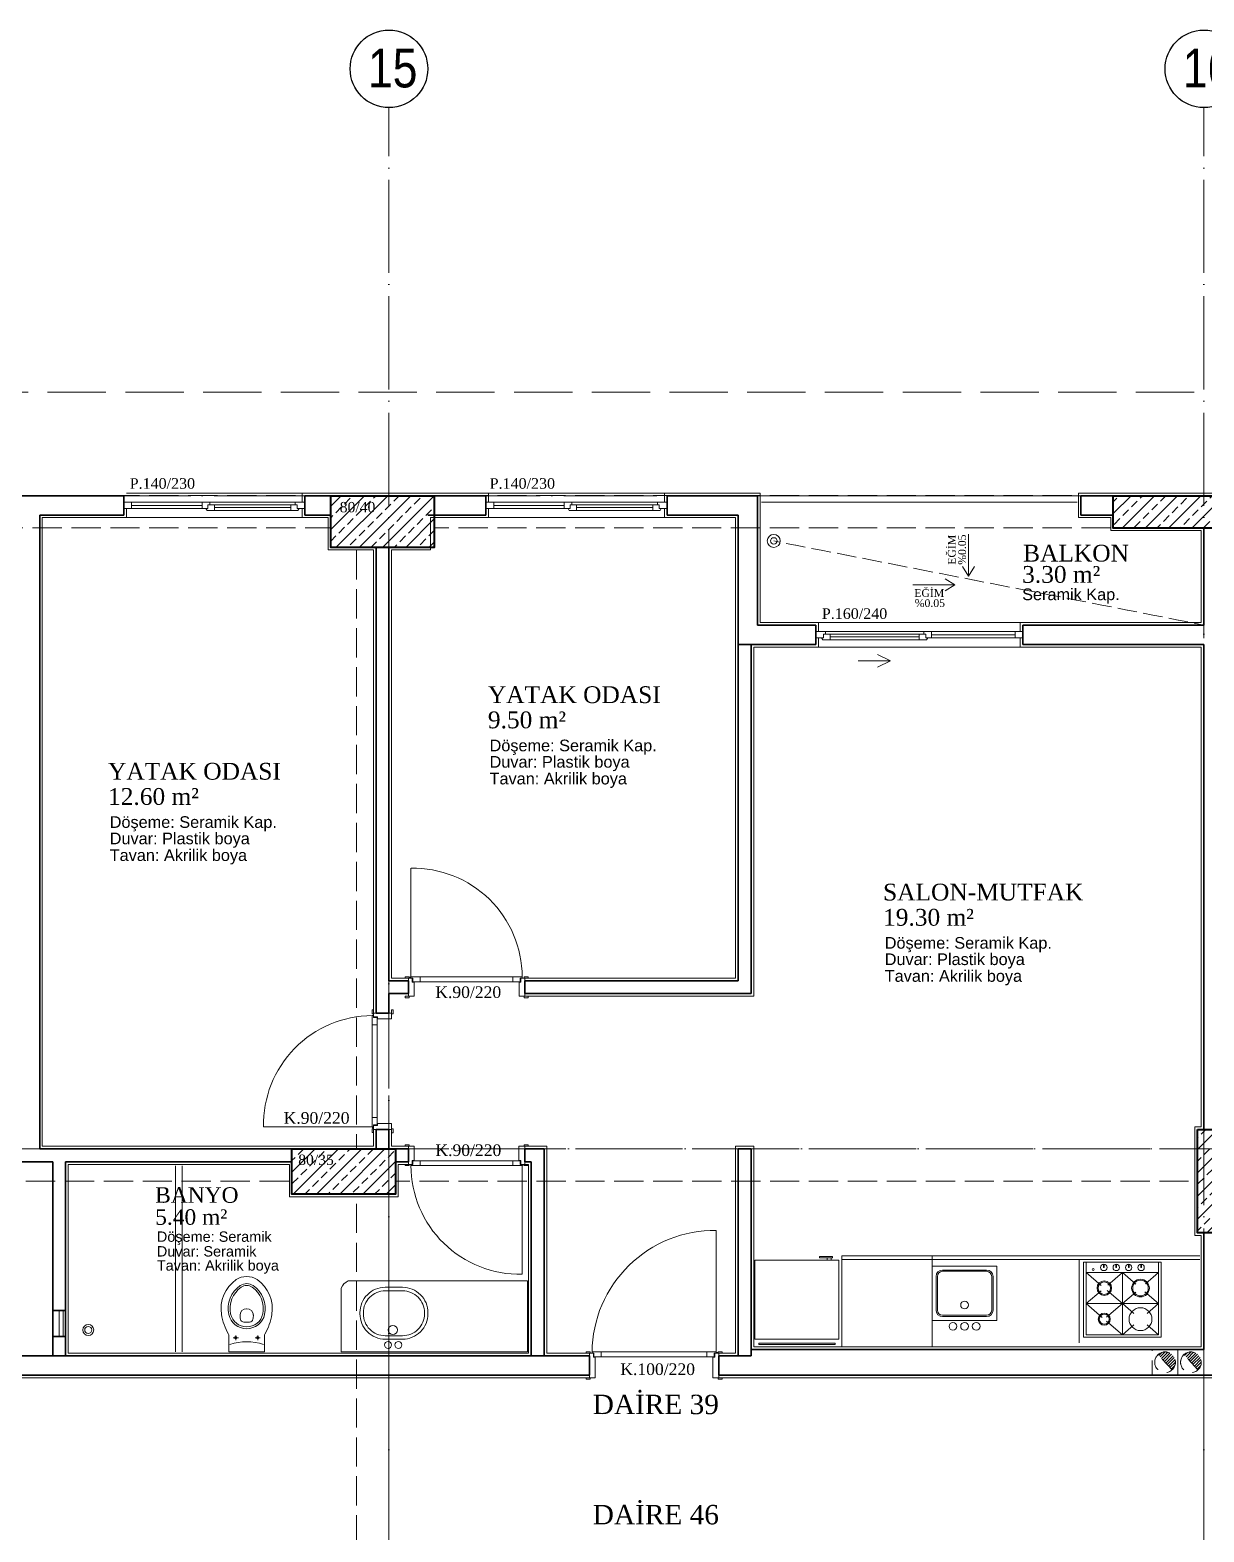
# Model space of a CAD drawing. Header units: millimetres. Extents: x 11587 to 81192, y -36083 to -25300.
# Drawn here: x 46809 to 47716, y -34581 to -33420 of the extents above; entities that cross this region are included whole.
import ezdxf

# ---------------------------------------------------------------- set-up
doc = ezdxf.new("R2010")
doc.units = ezdxf.units.MM
doc.linetypes.add('AKS', pattern=[30, 24, -3, 0, -3])
doc.linetypes.add('IZDUSUM1', pattern=[20, 7.5, -5, 7.5, 0])
for name, color, linetype, lineweight in [('rtm-aks balon', 20, 'Continuous', 25), ('rtm-aks balon yazı', 7, 'Continuous', 20), ('rtm-aks yeni', 7, 'AKS', 20), ('rtm-cam', 141, 'Continuous', 9), ('rtm-duv tugla', 22, 'Continuous', 35), ('rtm-izdusum-üst ince', 8, 'IZDUSUM1', 5), ('rtm-kapı-ahsap', 35, 'Continuous', 13), ('rtm-mhl-yazı-adı', 150, 'Continuous', 30), ('rtm-mhl-yazı-m2', 7, 'Continuous', 20), ('rtm-mhl-yazı-malzeme', 253, 'Continuous', 13), ('rtm-pen-ahsap', 35, 'Continuous', 13), ('rtm-plan katmanı-05', 205, 'Continuous', 20), ('rtm-plan katmanı-07', 135, 'Continuous', 9), ('rtm-sembol ok', 7, 'Continuous', 20), ('rtm-sıva', 252, 'Continuous', 15), ('rtm-tarama-betonarme', 51, 'Continuous', 15), ('rtm-tas_betonarme', 50, 'Continuous', 40), ('rtm-tefris vitrifiye', 9, 'Continuous', 9)]:
    doc.layers.add(name, color=color, linetype=linetype, lineweight=lineweight)
doc.styles.add('AKSYAZI', font='ARIALN.TTF')
doc.styles.add('ARIAL', font='times.ttf')
doc.styles.get("Standard").update_dxf_attribs({"font": 'arial.ttf'})
doc.styles.add('VAZ-OLCU', font='times.ttf', dxfattribs={"height": 60})
pattern_1 = [(45, (19145.655, 20162.28), (-8.980256, 8.980256), []), (45, (19154.636, 20162.28), (-8.980256, 8.980256), [6.35, -3.175])]

# ---------------------------------------------------------------- blocks, each defined once
blk = doc.blocks.new('ABLOKKİRİŞ2')
at = {"layer": 'rtm-izdusum-üst ince', "ltscale": 1.5}
for points in [[(27435.5, -53942.4), (27895.5, -53942.4)], [(27975.5, -53942.4), (28500.5, -53942.4)], [(27435.5, -53967.4), (27895.5, -53967.4)], [(27975.5, -53967.4), (28500.5, -53967.4)], [(28570.5, -54432.4), (28570.5, -53967.4)], [(27915.5, -54447.4), (27915.5, -53982.4)], [(27940.5, -54447.4), (27940.5, -53982.4)], [(27460.5, -54447.4), (27865.5, -54447.4)], [(27945.5, -54447.4), (28565.5, -54447.4)], [(27460.5, -54472.4), (27865.5, -54472.4)], [(27915.5, -54892.4), (27915.5, -54482.4)], [(27940.5, -54892.4), (27940.5, -54482.4)], [(27945.5, -54472.4), (28565.5, -54472.4)], [(28570.5, -54862.4), (28570.5, -54512.4)]]:
    blk.add_lwpolyline(points, dxfattribs=at)
blk = doc.blocks.new('rty')
at = {"layer": 'rtm-kapı-ahsap'}
for p, q in [((-58244.9, -62700.3), (-58243.8, -62700.3)), ((-58244.9, -62703.4), (-58244.9, -62700.3)), ((-58243.8, -62703.4), (-58244.9, -62703.4)), ((-58243.8, -62700.3), (-58243.8, -62703.4)), ((-58243.8, -62707.4), (-58243.8, -62702.9)), ((-58229.8, -62702.9), (-58243.8, -62702.9)), ((-58229.8, -62700.4), (-58229.8, -62703.4)), ((-58228.8, -62700.4), (-58229.8, -62700.4)), ((-58229.8, -62702.9), (-58229.8, -62705.9)), ((-58229.8, -62703.4), (-58228.8, -62703.4)), ((-58228.8, -62703.4), (-58228.8, -62700.4)), ((-58232.8, -62707.4), (-58243.8, -62707.4)), ((-58232.8, -62705.9), (-58232.8, -62707.4)), ((-58229.8, -62705.9), (-58232.8, -62705.9)), ((-58232.6, -62706.4), (-58232.6, -62789.4)), ((-58232.6, -62706.4), (-58229.7, -62706.4)), ((-58228.8, -62712), (-58232.6, -62712)), ((-58229.8, -62704.9), (-58228.8, -62704.9)), ((-58229.7, -62706.4), (-58229.7, -62704.9)), ((-58228.8, -62790.9), (-58228.8, -62704.9)), ((-58144.8, -62704.9), (-58228.8, -62704.9)), ((-58228.8, -62783.7), (-58232.6, -62783.7)), ((-58243.8, -62792.3), (-58244.9, -62792.3)), ((-58244.9, -62792.3), (-58244.9, -62795.4)), ((-58244.9, -62795.4), (-58243.8, -62795.4)), ((-58243.8, -62788.4), (-58243.8, -62792.9)), ((-58232.8, -62788.4), (-58243.8, -62788.4)), ((-58243.8, -62795.4), (-58243.8, -62792.3)), ((-58229.8, -62792.9), (-58243.8, -62792.9)), ((-58232.8, -62789.9), (-58232.8, -62788.4)), ((-58229.8, -62789.9), (-58232.8, -62789.9)), ((-58232.6, -62789.4), (-58229.7, -62789.4)), ((-58229.8, -62792.9), (-58229.8, -62789.9)), ((-58229.8, -62790.9), (-58228.8, -62790.9)), ((-58229.8, -62795.4), (-58229.8, -62792.3)), ((-58229.8, -62792.3), (-58228.8, -62792.3)), ((-58228.8, -62795.4), (-58229.8, -62795.4)), ((-58229.7, -62789.4), (-58229.7, -62790.9)), ((-58228.8, -62792.3), (-58228.8, -62795.4))]:
    blk.add_line(p, q, dxfattribs=at)
at = {"layer": 'rtm-kapı-ahsap', "const_width": 0.392}
blk.add_lwpolyline([(-58229.2, -62703.9, 1), (-58229.2, -62704.5, 1)], format="xyb", close=True, dxfattribs=at)
at = {"layer": 'rtm-kapı-ahsap'}
blk.add_arc((-58229.1, -62706.6), 84.3, 270.2011, 1.1472, dxfattribs=at)
blk = doc.blocks.new('K-100')
at = {"layer": 'rtm-kapı-ahsap'}
for p, q in [((-34308.1, -13702.2), (-34307, -13702.2)), ((-34308.1, -13705.4), (-34308.1, -13702.2)), ((-34307, -13705.4), (-34308.1, -13705.4)), ((-34307, -13702.2), (-34307, -13705.4)), ((-34307, -13709.3), (-34307, -13704.8)), ((-34288, -13704.8), (-34307, -13704.8)), ((-34291, -13709.3), (-34307, -13709.3)), ((-34288, -13707.8), (-34291, -13707.8)), ((-34291, -13707.8), (-34291, -13709.3)), ((-34290.8, -13801.3), (-34290.8, -13708.3)), ((-34290.8, -13708.3), (-34287.9, -13708.3)), ((-34288, -13702.3), (-34288, -13705.4)), ((-34287, -13702.3), (-34288, -13702.3)), ((-34288, -13704.8), (-34288, -13707.8)), ((-34288, -13705.4), (-34287, -13705.4)), ((-34288, -13706.8), (-34287, -13706.8)), ((-34287.9, -13708.3), (-34287.9, -13706.8)), ((-34287, -13705.4), (-34287, -13702.3)), ((-34287, -13706.8), (-34287, -13802.8)), ((-34287, -13713.9), (-34290.8, -13713.9)), ((-34307, -13804.2), (-34308.1, -13804.2)), ((-34308.1, -13804.2), (-34308.1, -13807.3)), ((-34307, -13800.3), (-34307, -13804.8)), ((-34291, -13800.3), (-34307, -13800.3)), ((-34307, -13807.3), (-34307, -13804.2)), ((-34288, -13804.8), (-34307, -13804.8)), ((-34291, -13801.8), (-34291, -13800.3)), ((-34288, -13801.8), (-34291, -13801.8)), ((-34287, -13795.6), (-34290.8, -13795.6)), ((-34290.8, -13801.3), (-34287.9, -13801.3)), ((-34288, -13804.8), (-34288, -13801.8)), ((-34288, -13802.8), (-34287, -13802.8)), ((-34288, -13807.3), (-34288, -13804.2)), ((-34288, -13804.2), (-34287, -13804.2)), ((-34287.9, -13801.3), (-34287.9, -13802.8)), ((-34193, -13802.8), (-34287, -13802.8)), ((-34287, -13804.2), (-34287, -13807.3)), ((-34308.1, -13807.3), (-34307, -13807.3)), ((-34287, -13807.3), (-34288, -13807.3))]:
    blk.add_line(p, q, dxfattribs=at)
at = {"layer": 'rtm-kapı-ahsap', "const_width": 0.392}
blk.add_lwpolyline([(-34287.4, -13803.7, -1), (-34287.4, -13803.1, -1)], format="xyb", close=True, dxfattribs=at)
at = {"layer": 'rtm-kapı-ahsap'}
blk.add_arc((-34287.9, -13801.7), 94.9, 359.3332, 89.4605, dxfattribs=at)

msp = doc.modelspace()

# ---------------------------------------------------------------- hatches: boundary and pattern name
at = {"layer": 'rtm-izdusum-üst ince', "ltscale": 1.5}
h = msp.add_hatch(dxfattribs=at)
h.set_pattern_fill('ANSI31', color=256, scale=0.5, angle=180, style=0)
h.set_pattern_definition([(225, (46655.5832, -34440.134), (1.122532, -1.122532), [])])
edge = h.paths.add_edge_path()
edge.add_arc((47686.19, -34450.13), 8, 312.76259, 492.76259)
edge.add_line((47680.76, -34444.26), (47691.62, -34456.01))
h = msp.add_hatch(dxfattribs=at)
h.set_pattern_fill('ANSI31', color=256, scale=0.5, angle=180, style=0)
h.set_pattern_definition([(225, (46675.5832, -34440.134), (1.122532, -1.122532), [])])
edge = h.paths.add_edge_path()
edge.add_arc((47706.19, -34450.13), 8, 312.76259, 492.76259)
edge.add_line((47700.76, -34444.26), (47711.62, -34456.01))
at = {"layer": 'rtm-tarama-betonarme'}
h = msp.add_hatch(dxfattribs=at)
h.set_pattern_fill('ANSI33', color=256, scale=2, style=0)
h.set_pattern_definition(pattern_1)
h.paths.add_polyline_path([(47121.19, -33780.13), (47121.19, -33820.13), (47041.19, -33820.13), (47041.19, -33780.13)])
h = msp.add_hatch(dxfattribs=at)
h.set_pattern_fill('ANSI33', color=256, scale=2, style=0)
h.set_pattern_definition(pattern_1)
h.paths.add_polyline_path([(47646.19, -33780.13), (47796.19, -33780.13), (47796.19, -33805.13), (47646.19, -33805.13)])
h = msp.add_hatch(dxfattribs=at)
h.set_pattern_fill('ANSI33', color=256, scale=2, style=0)
h.set_pattern_definition(pattern_1)
h.paths.add_polyline_path([(47746.19, -34270.13), (47746.19, -34350.13), (47711.19, -34350.13), (47711.19, -34270.13)])
h = msp.add_hatch(dxfattribs=at)
h.set_pattern_fill('ANSI33', color=256, scale=2, style=0)
h.set_pattern_definition(pattern_1)
h.paths.add_polyline_path([(47091.19, -34320.13), (47011.19, -34320.13), (47011.19, -34285.13), (47091.19, -34285.13)])

# ---------------------------------------------------------------- linework, layer by layer
at = {"layer": 'rtm-aks balon'}
for centre in [(47086.19, -33450.13), (47716.19, -33450.13)]:
    msp.add_circle(centre, 30, dxfattribs=at)
at = {"layer": 'rtm-aks yeni', "ltscale": 3}
for p, q in [((47086.19, -35680.13), (47086.19, -33480.13)), ((47716.19, -35680.13), (47716.19, -33480.13)), ((42626.19, -33780.13), (50991.19, -33780.13)), ((44621.19, -34285.13), (48996.19, -34285.13))]:
    msp.add_line(p, q, dxfattribs=at)
at = {"layer": 'rtm-cam'}
for p, q in [((46941.69, -33787.63), (46887.19, -33787.63)), ((47010.19, -33789.38), (46951.19, -33789.38)), ((47221.69, -33787.63), (47167.19, -33787.63)), ((47290.19, -33789.38), (47231.19, -33789.38)), ((47427.19, -33889.38), (47496.19, -33889.38)), ((47505.69, -33887.63), (47570.19, -33887.63))]:
    msp.add_line(p, q, dxfattribs=at)
at = {"layer": 'rtm-duv tugla'}
for points in [[(46736.19, -33780.13), (46881.19, -33780.13)], [(46881.19, -33795.13), (46881.19, -33780.13)], [(47021.19, -33795.13), (47021.19, -33780.13)], [(47041.19, -33780.13), (47021.19, -33780.13)], [(47161.19, -33780.13), (47116.19, -33780.13)], [(47161.19, -33795.13), (47161.19, -33780.13)], [(47301.19, -33795.13), (47301.19, -33780.13)], [(47371.19, -33780.13), (47301.19, -33780.13)], [(47371.19, -33880.13), (47371.19, -33780.13)], [(47621.19, -33780.13), (47621.19, -33795.13)], [(47646.19, -33780.13), (47621.19, -33780.13)], [(46816.19, -33795.13), (46881.19, -33795.13)], [(46816.19, -34285.13), (46816.19, -33795.13)], [(47041.19, -33795.13), (47021.19, -33795.13)], [(47161.19, -33795.13), (47116.19, -33795.13)], [(47356.19, -33795.13), (47301.19, -33795.13)], [(47356.19, -33895.13), (47356.19, -33795.13)], [(47646.19, -33795.13), (47621.19, -33795.13)], [(47716.19, -33805.13), (47716.19, -33880.13)], [(47076.19, -34180.13), (47076.19, -33820.13)], [(47086.19, -34155.13), (47086.19, -33820.13)], [(47416.19, -33880.13), (47371.19, -33880.13)], [(47416.19, -33880.13), (47416.19, -33895.13)], [(47716.19, -33880.13), (47576.19, -33880.13)], [(47576.19, -33880.13), (47576.19, -33895.13)], [(47416.19, -33895.13), (47356.19, -33895.13)], [(47356.19, -33895.13), (47356.19, -34155.13)], [(47366.19, -33895.13), (47366.19, -34165.13)], [(47716.19, -33895.13), (47576.19, -33895.13)], [(47716.19, -33895.13), (47716.19, -34270.13)], [(47086.19, -34155.13), (47101.19, -34155.13)], [(47101.19, -34165.13), (47101.19, -34155.13)], [(47191.19, -34155.13), (47356.19, -34155.13)], [(47191.19, -34165.13), (47191.19, -34155.13)], [(47086.19, -34180.13), (47086.19, -34165.13)], [(47086.19, -34165.13), (47101.19, -34165.13)], [(47191.19, -34165.13), (47366.19, -34165.13)], [(47086.19, -34180.13), (47076.19, -34180.13)], [(47076.19, -34285.13), (47076.19, -34270.13)], [(47086.19, -34270.13), (47076.19, -34270.13)], [(47086.19, -34285.13), (47086.19, -34270.13)], [(46816.19, -34285.13), (47011.19, -34285.13)], [(47091.19, -34285.13), (47101.19, -34285.13)], [(47101.19, -34295.13), (47101.19, -34285.13)], [(47191.19, -34285.13), (47206.19, -34285.13)], [(47191.19, -34295.13), (47191.19, -34285.13)], [(47206.19, -34285.13), (47206.19, -34445.13)], [(47366.19, -34445.13), (47366.19, -34285.13), (47356.19, -34285.13), (47356.19, -34445.13)], [(46826.19, -34295.13), (46791.19, -34295.13)], [(46826.19, -34445.13), (46826.19, -34295.13)], [(46836.19, -34445.13), (46836.19, -34295.13)], [(46836.19, -34295.13), (47011.19, -34295.13)], [(47091.19, -34295.13), (47101.19, -34295.13)], [(47191.19, -34295.13), (47196.19, -34295.13)], [(47196.19, -34295.13), (47196.19, -34445.13)], [(47716.19, -34350.13), (47716.19, -34440.13)], [(46826.19, -34410.13), (46836.19, -34410.13)], [(46826.19, -34430.13), (46836.19, -34430.13)], [(47366.19, -34440.13), (47716.19, -34440.13)], [(46376.19, -34445.13), (47241.19, -34445.13)], [(47241.19, -34445.13), (47241.19, -34460.13)], [(47366.19, -34445.13), (47341.19, -34445.13)], [(47341.19, -34445.13), (47341.19, -34460.13)], [(47241.19, -34460.13), (46376.19, -34460.13)], [(48106.19, -34460.13), (47341.19, -34460.13)]]:
    msp.add_lwpolyline(points, dxfattribs=at)
at = {"layer": 'rtm-izdusum-üst ince', "ltscale": 3}
msp.add_lwpolyline([(44416.19, -34335.13), (44621.19, -34335.13), (44621.19, -33700.13), (48996.19, -33700.13), (48996.19, -34335.13), (49201.19, -34335.13)], dxfattribs=at)
at = {"layer": 'rtm-izdusum-üst ince'}
msp.add_lwpolyline([(47716.19, -33880.13), (47383.69, -33815.13)], dxfattribs=at)
at = {"layer": 'rtm-izdusum-üst ince', "ltscale": 1.5}
for points in [[(47696.19, -34440.13), (47696.19, -34460.13), (47676.19, -34460.13), (47676.19, -34440.13), (47696.19, -34440.13)], [(47716.19, -34440.13), (47716.19, -34460.13), (47696.19, -34460.13), (47696.19, -34440.13), (47716.19, -34440.13)], [(47691.62, -34456.01), (47680.76, -34444.26)], [(47711.62, -34456.01), (47700.76, -34444.26)]]:
    msp.add_lwpolyline(points, dxfattribs=at)
for centre in [(47686.19, -34450.13), (47706.19, -34450.13)]:
    msp.add_circle(centre, 8, dxfattribs=at)
at = {"layer": 'rtm-kapı-ahsap'}
for points in [[(46831.19, -34430.13), (46831.19, -34410.13)], [(46834.19, -34430.13), (46834.19, -34410.13)]]:
    msp.add_lwpolyline(points, dxfattribs=at)
at = {"layer": 'rtm-pen-ahsap'}
for p, q in [((46940.19, -33785.13), (46881.19, -33785.13)), ((46881.19, -33790.13), (46887.19, -33790.13)), ((46892.19, -33790.13), (46886.56, -33790.13)), ((46887.19, -33785.13), (46887.19, -33790.13)), ((46892.19, -33790.13), (46941.69, -33790.13)), ((46940.19, -33785.13), (46947.69, -33785.13)), ((46941.69, -33785.13), (46941.69, -33790.13)), ((46946.19, -33790.13), (46941.69, -33790.13)), ((46946.19, -33787.13), (46951.19, -33787.13)), ((46946.19, -33787.13), (46946.19, -33790.13)), ((46947.69, -33787.13), (46947.69, -33785.13)), ((46951.19, -33787.13), (47010.19, -33787.13)), ((46951.19, -33787.13), (46951.19, -33791.63)), ((47015.19, -33787.13), (47010.19, -33787.13)), ((47010.19, -33787.13), (47010.19, -33791.63)), ((47013.69, -33785.13), (47013.69, -33787.13)), ((47013.69, -33785.13), (47021.19, -33785.13)), ((47015.19, -33787.13), (47015.19, -33790.13)), ((47021.19, -33790.13), (47015.19, -33790.13)), ((47220.19, -33785.13), (47161.19, -33785.13)), ((47161.19, -33790.13), (47167.19, -33790.13)), ((47172.19, -33790.13), (47166.56, -33790.13)), ((47167.19, -33785.13), (47167.19, -33790.13)), ((47172.19, -33790.13), (47221.69, -33790.13)), ((47220.19, -33785.13), (47227.69, -33785.13)), ((47221.69, -33785.13), (47221.69, -33790.13)), ((47226.19, -33790.13), (47221.69, -33790.13)), ((47226.19, -33787.13), (47231.19, -33787.13)), ((47226.19, -33787.13), (47226.19, -33790.13)), ((47227.69, -33787.13), (47227.69, -33785.13)), ((47231.19, -33787.13), (47290.19, -33787.13)), ((47231.19, -33787.13), (47231.19, -33791.63)), ((47295.19, -33787.13), (47290.19, -33787.13)), ((47290.19, -33787.13), (47290.19, -33791.63)), ((47293.69, -33785.13), (47293.69, -33787.13)), ((47293.69, -33785.13), (47301.19, -33785.13)), ((47295.19, -33787.13), (47295.19, -33790.13)), ((47301.19, -33790.13), (47295.19, -33790.13)), ((46945.56, -33791.63), (46951.19, -33791.63)), ((46951.19, -33791.63), (47010.19, -33791.63)), ((47015.83, -33791.63), (47010.19, -33791.63)), ((47225.56, -33791.63), (47231.19, -33791.63)), ((47231.19, -33791.63), (47290.19, -33791.63)), ((47295.83, -33791.63), (47290.19, -33791.63)), ((47423.69, -33885.13), (47416.19, -33885.13)), ((47416.19, -33890.13), (47422.19, -33890.13)), ((47421.56, -33891.63), (47427.19, -33891.63)), ((47422.19, -33887.13), (47427.19, -33887.13)), ((47422.19, -33887.13), (47422.19, -33890.13)), ((47423.69, -33885.13), (47423.69, -33887.13)), ((47496.19, -33887.13), (47427.19, -33887.13)), ((47427.19, -33887.13), (47427.19, -33891.63)), ((47496.19, -33891.63), (47427.19, -33891.63)), ((47501.19, -33887.13), (47496.19, -33887.13)), ((47496.19, -33887.13), (47496.19, -33891.63)), ((47501.83, -33891.63), (47496.19, -33891.63)), ((47507.19, -33885.13), (47499.69, -33885.13)), ((47499.69, -33887.13), (47499.69, -33885.13)), ((47501.19, -33887.13), (47501.19, -33890.13)), ((47501.19, -33890.13), (47505.69, -33890.13)), ((47505.69, -33885.13), (47505.69, -33890.13)), ((47565.19, -33890.13), (47505.69, -33890.13)), ((47507.19, -33885.13), (47576.19, -33885.13)), ((47565.19, -33890.13), (47570.83, -33890.13)), ((47570.19, -33885.13), (47570.19, -33890.13)), ((47576.19, -33890.13), (47570.19, -33890.13))]:
    msp.add_line(p, q, dxfattribs=at)
for points in [[(46945.56, -33791.63), (46944.69, -33790.13)], [(47015.83, -33791.63), (47016.69, -33790.13)], [(47225.56, -33791.63), (47224.69, -33790.13)], [(47295.83, -33791.63), (47296.69, -33790.13)], [(47421.56, -33891.63), (47420.69, -33890.13)], [(47501.83, -33891.63), (47502.69, -33890.13)]]:
    msp.add_lwpolyline(points, dxfattribs=at)
at = {"layer": 'rtm-plan katmanı-05', "ltscale": 0.6}
for points in [[(46883.19, -33778.13), (47019.19, -33778.13)], [(47163.19, -33778.13), (47299.19, -33778.13)], [(46883.19, -33797.13), (47019.19, -33797.13)], [(47163.19, -33797.13), (47299.19, -33797.13)], [(47574.19, -33878.13), (47418.19, -33878.13)], [(47574.19, -33897.13), (47418.19, -33897.13)]]:
    msp.add_lwpolyline(points, dxfattribs=at)
at = {"layer": 'rtm-plan katmanı-05'}
for points in [[(47618.19, -33780.13), (47374.19, -33780.13)], [(47618.19, -33785.13), (47374.19, -33785.13)]]:
    msp.add_lwpolyline(points, dxfattribs=at)
for radius in [5, 2.5]:
    msp.add_circle((47383.69, -33815.13), radius, dxfattribs=at)
at = {"layer": 'rtm-plan katmanı-07'}
for points in [[(46947.69, -33785.13), (47013.69, -33785.13)], [(47227.69, -33785.13), (47293.69, -33785.13)], [(47499.69, -33885.13), (47423.69, -33885.13)]]:
    msp.add_lwpolyline(points, dxfattribs=at)
at = {"layer": 'rtm-sembol ok'}
for points in [[(47534.32, -33809.99), (47534.32, -33842.32)], [(47534.32, -33842.32), (47529.65, -33834.91)], [(47534.32, -33842.32), (47538.99, -33834.91)], [(47523.63, -33849.11), (47516.23, -33844.44)], [(47491.3, -33849.11), (47523.63, -33849.11)], [(47523.63, -33849.11), (47516.23, -33853.78)], [(47473.94, -33907.82), (47463.94, -33902.82)], [(47448.94, -33907.82), (47473.94, -33907.82)], [(47473.94, -33907.82), (47463.94, -33912.82)]]:
    msp.add_lwpolyline(points, dxfattribs=at)
at = {"layer": 'rtm-sıva'}
for points in [[(47163.19, -33785.13), (47163.19, -33778.13), (47019.19, -33778.13), (47019.19, -33785.13)], [(47418.19, -33885.13), (47418.19, -33878.13), (47373.19, -33878.13), (47373.19, -33778.13), (47299.19, -33778.13), (47299.19, -33785.13)], [(47873.19, -33885.13), (47873.19, -33878.13), (47733.19, -33878.13), (47733.19, -33807.13), (47798.19, -33807.13), (47798.19, -33797.13), (47823.19, -33797.13), (47823.19, -33778.13), (47619.19, -33778.13), (47619.19, -33797.13), (47644.19, -33797.13), (47644.19, -33807.13), (47714.19, -33807.13), (47714.19, -33878.13), (47574.19, -33878.13), (47574.19, -33885.13)], [(47074.19, -34270.13), (47074.19, -34283.13), (46818.19, -34283.13), (46818.19, -33797.13), (46883.19, -33797.13), (46883.19, -33790.13)], [(47019.19, -33790.13), (47019.19, -33797.13), (47039.19, -33797.13), (47039.19, -33822.13), (47074.19, -33822.13), (47074.19, -34180.13)], [(47101.19, -34153.13), (47088.19, -34153.13), (47088.19, -33822.13), (47118.19, -33822.13), (47118.19, -33797.13), (47163.19, -33797.13), (47163.19, -33790.13)], [(47299.19, -33790.13), (47299.19, -33797.13), (47354.19, -33797.13), (47354.19, -34153.13), (47191.19, -34153.13)], [(47191.19, -34167.13), (47368.19, -34167.13), (47368.19, -33897.13), (47418.19, -33897.13), (47418.19, -33890.13)], [(47574.19, -33890.13), (47574.19, -33897.13), (47714.19, -33897.13), (47714.19, -34268.13), (47709.19, -34268.13), (47709.19, -34352.13), (47714.19, -34352.13), (47714.19, -34438.13), (47368.19, -34438.13), (47368.19, -34283.13), (47354.19, -34283.13), (47354.19, -34443.13), (47341.19, -34443.13)], [(47086.19, -34180.13), (47086.19, -34165.13), (47101.19, -34165.13)], [(47101.19, -34283.13), (47088.19, -34283.13), (47088.19, -34270.13)], [(47241.19, -34443.13), (47208.19, -34443.13), (47208.19, -34283.13), (47191.19, -34283.13)], [(47191.19, -34297.13), (47194.19, -34297.13), (47194.19, -34443.13), (46838.19, -34443.13), (46838.19, -34297.13), (47009.19, -34297.13), (47009.19, -34322.13), (47093.19, -34322.13), (47093.19, -34297.13), (47101.19, -34297.13)], [(47241.19, -34462.13), (46376.19, -34462.13)], [(47341.19, -34462.13), (48106.19, -34462.13)]]:
    msp.add_lwpolyline(points, dxfattribs=at)
at = {"layer": 'rtm-tas_betonarme'}
for points in [[(47041.19, -33780.13), (47121.19, -33780.13), (47121.19, -33820.13), (47041.19, -33820.13)], [(47646.19, -33780.13), (47796.19, -33780.13), (47796.19, -33805.13), (47646.19, -33805.13)], [(47711.19, -34270.13), (47746.19, -34270.13), (47746.19, -34350.13), (47711.19, -34350.13)], [(47011.19, -34285.13), (47091.19, -34285.13), (47091.19, -34320.13), (47011.19, -34320.13)]]:
    msp.add_lwpolyline(points, close=True, dxfattribs=at)
at = {"layer": 'rtm-tefris vitrifiye'}
for p, q in [((47419.09, -34368.28), (47429.09, -34368.28)), ((47419.09, -34369.28), (47419.09, -34368.28)), ((47429.09, -34369.28), (47419.09, -34369.28)), ((47425.09, -34371.28), (47425.09, -34369.28)), ((47428.09, -34371.28), (47428.09, -34369.28)), ((47429.09, -34368.28), (47429.09, -34369.28)), ((47436.19, -34367.79), (47713.19, -34367.79)), ((47369.09, -34371.28), (47369.09, -34432.28)), ((47434.09, -34432.28), (47434.09, -34371.28)), ((47506.19, -34375.79), (47506.19, -34417.79)), ((47556.19, -34375.79), (47506.19, -34375.79)), ((47548.19, -34378.79), (47514.19, -34378.79)), ((47548.19, -34379.79), (47514.19, -34379.79)), ((47556.19, -34375.79), (47556.19, -34417.79)), ((47623.22, -34430.79), (47623.22, -34372.79)), ((47623.22, -34372.79), (47683.22, -34372.79)), ((47625.22, -34428.79), (47625.22, -34372.79)), ((47636.74, -34390.67), (47625.22, -34380.79)), ((47625.22, -34380.79), (47681.22, -34380.79)), ((47638.64, -34376.77), (47638.64, -34374.31)), ((47639.18, -34376.77), (47638.64, -34376.77)), ((47639.18, -34374.31), (47639.18, -34376.77)), ((47641.85, -34390.54), (47653.22, -34380.79)), ((47648.22, -34376.77), (47648.22, -34374.31)), ((47648.76, -34376.77), (47648.22, -34376.77)), ((47648.76, -34374.31), (47648.76, -34376.77)), ((47663.51, -34389.61), (47653.22, -34380.79)), ((47653.22, -34428.79), (47653.22, -34380.79)), ((47657.81, -34376.77), (47657.81, -34374.31)), ((47658.35, -34376.77), (47657.81, -34376.77)), ((47658.35, -34374.31), (47658.35, -34376.77)), ((47667.4, -34376.77), (47667.4, -34374.31)), ((47667.93, -34376.77), (47667.4, -34376.77)), ((47667.93, -34374.31), (47667.93, -34376.77)), ((47670.99, -34389.55), (47681.22, -34380.79)), ((47681.22, -34380.79), (47681.22, -34372.79)), ((47681.22, -34428.79), (47681.22, -34380.79)), ((47509.19, -34383.79), (47509.19, -34409.79)), ((47510.19, -34383.79), (47510.19, -34409.79)), ((47552.19, -34383.79), (47552.19, -34409.79)), ((47553.19, -34383.79), (47553.19, -34409.79)), ((47625.22, -34404.79), (47636.91, -34394.77)), ((47637.63, -34415.43), (47625.22, -34404.79)), ((47625.22, -34404.79), (47681.22, -34404.79)), ((47653.22, -34404.79), (47640.98, -34415.28)), ((47653.22, -34404.79), (47641.51, -34394.76)), ((47653.22, -34404.79), (47663.67, -34395.83)), ((47662.18, -34412.48), (47653.22, -34404.79)), ((47681.22, -34404.79), (47670.59, -34395.69)), ((47681.22, -34404.79), (47672.25, -34412.48)), ((47514.19, -34413.79), (47548.19, -34413.79)), ((47514.19, -34414.79), (47548.19, -34414.79)), ((46974.03, -34419.03), (46978.36, -34419.03)), ((47506.19, -34417.79), (47556.19, -34417.79)), ((47625.22, -34428.79), (47681.22, -34428.79)), ((47641.02, -34418.34), (47653.22, -34428.79)), ((47653.22, -34428.79), (47662.18, -34421.1)), ((47672.25, -34421.1), (47681.22, -34428.79)), ((46962.45, -34429.55), (46962.45, -34442.13)), ((46965.82, -34431.13), (46969.74, -34431.13)), ((46967.67, -34433.01), (46967.67, -34429.3)), ((46986.56, -34431.13), (46982.64, -34431.13)), ((46984.72, -34433.01), (46984.72, -34429.3)), ((46989.93, -34429.55), (46989.93, -34442.13)), ((47369.09, -34432.28), (47434.09, -34432.28)), ((47372.09, -34435.28), (47431.09, -34435.28)), ((47372.09, -34436.28), (47372.09, -34435.28)), ((47431.09, -34436.28), (47372.09, -34436.28)), ((47431.09, -34435.28), (47431.09, -34436.28)), ((47623.22, -34430.79), (47683.22, -34430.79)), ((46989.93, -34442.13), (46962.45, -34442.13))]:
    msp.add_line(p, q, dxfattribs=at)
for points in [[(46921.19, -34442.13), (46921.19, -34298.13)], [(46926.19, -34442.13), (46926.19, -34298.13)], [(47436.19, -34367.79), (47436.19, -34438.13)], [(47436.19, -34370.79), (47713.19, -34370.79)], [(47506.19, -34367.79), (47506.19, -34438.13)], [(47619.81, -34435.13), (47619.81, -34370.79)], [(47434.09, -34371.28), (47369.09, -34371.28)], [(47683.22, -34430.79), (47683.22, -34372.79)]]:
    msp.add_lwpolyline(points, dxfattribs=at)
for points in [[(47193.19, -34387.13), (47054.77, -34387.13, 0.2032744), (47049.19, -34392.72), (47049.19, -34442.13), (47193.19, -34442.13), (47193.19, -34387.13)], [(47063.72, -34411.77), (47063.72, -34412.66, 0.4142136), (47083.33, -34432.26), (47096.72, -34432.26, 0.4142136), (47116.32, -34412.66), (47116.32, -34411.77, 0.4142136), (47096.72, -34392.17), (47083.33, -34392.17, 0.4142136)], [(47066.4, -34411.77), (47066.4, -34412.66, 0.4142136), (47083.33, -34429.59), (47096.72, -34429.59, 0.4142136), (47113.65, -34412.66), (47113.65, -34411.77, 0.4142136), (47096.72, -34394.84), (47083.33, -34394.84, 0.4142136)]]:
    msp.add_lwpolyline(points, format="xyb", close=True, dxfattribs=at)
for centre, radius in [((47630.63, -34378.36), 0.75), ((47638.91, -34376.79), 2.5), ((47648.49, -34376.79), 2.5), ((47658.08, -34376.79), 2.5), ((47667.67, -34376.79), 2.5), ((47639.22, -34392.79), 5.63), ((47639.22, -34392.79), 4.84), ((47667.22, -34392.79), 6.84), ((47667.22, -34392.79), 6.05), ((47531.19, -34405.79), 3), ((47639.22, -34416.79), 4.63), ((47639.22, -34416.79), 3.84), ((47667.22, -34416.79), 8.84), ((46853.69, -34425.13), 4.25), ((46853.69, -34425.13), 2.75), ((47089.19, -34425.13), 3.56), ((47522.19, -34422.29), 3), ((47531.19, -34422.29), 3), ((47540.19, -34422.29), 3), ((46967.67, -34431.13), 0.825), ((46984.72, -34431.13), 0.825), ((47085.45, -34436.72), 2.67), ((47093.47, -34436.72), 2.67)]:
    msp.add_circle(centre, radius, dxfattribs=at)
for centre, radius, start, end in [((47514.19, -34383.79), 5, 90, 180), ((47514.19, -34383.79), 4, 90, 180), ((47548.19, -34383.79), 5, 0, 90), ((47548.19, -34383.79), 4, 0, 90), ((46983.89, -34408.75), 27.5, 124.90445, 189.49177), ((46983.89, -34408.75), 22, 125.18852, 191.4306), ((46983.89, -34408.75), 20.57, 125.18852, 191.4306), ((46976.19, -34398.68), 14.85, 57.23949, 122.76051), ((46976.19, -34398.68), 9.35, 57.83247, 122.16749), ((46976.19, -34398.68), 7.92, 57.83247, 122.16749), ((46968.49, -34408.75), 20.57, 348.5694, 54.81148), ((46968.49, -34408.75), 22, 348.5694, 54.81148), ((46968.49, -34408.75), 27.5, 350.50823, 55.09555), ((47000.22, -34406.38), 44, 188.76392, 210.09462), ((46976.26, -34409.9), 14.3, 192.81214, 269.7338), ((46976.26, -34409.9), 12.87, 192.81214, 269.7338), ((46976.17, -34413.81), 5.11, 90.26223, 180), ((46984, -34414.13), 12.95, 176.68797, 192.17308), ((46974.03, -34416.28), 2.75, 192.17308, 270), ((46976.12, -34409.9), 12.87, 270.2662, 347.18786), ((46976.12, -34409.9), 14.3, 270.2662, 347.18786), ((46976.22, -34413.81), 5.12, 0, 89.73777), ((46978.36, -34416.28), 2.75, 270, 347.82692), ((46968.39, -34414.13), 12.95, 347.82692, 3.31203), ((46952.16, -34406.38), 44, 329.90538, 351.23608), ((47514.19, -34409.79), 5, 180, 270), ((47514.19, -34409.79), 4, 180, 270), ((47548.19, -34409.79), 4, 270, 0), ((47548.19, -34409.79), 5, 270, 0), ((46960.25, -34429.55), 2.2, 0, 30.09462), ((46992.13, -34429.55), 2.2, 149.90538, 180), ((46976.19, -34478.32), 44, 72.84729, 107.15268)]:
    msp.add_arc(centre, radius, start, end, dxfattribs=at)

# ---------------------------------------------------------------- block references
at = {"layer": 'rtm-izdusum-üst ince'}
msp.add_blockref('ABLOKKİRİŞ2', (19145.66, 20162.28), dxfattribs=at)
at = {"layer": 'rtm-kapı-ahsap'}
for name, p, rotation in [('rty', (-15601.68, 24076.65), 90.00000000000001), ('rty', (-11155.59, -96973), 180), ('rty', (109894.06, -92526.91), 270), ('K-100', (33536.4, -155.16), 90.00000000000001)]:
    msp.add_blockref(name, p, dxfattribs=dict(at, rotation=rotation))

# ---------------------------------------------------------------- texts
at = {"layer": 'rtm-aks balon yazı', "char_height": 30, "attachment_point": 7, "style": 'AKSYAZI'}
for s, insert, width in [('15', (47069.97, -33464.9), 27.7214), ('16', (47699.97, -33464.9), 34.1619)]:
    msp.add_mtext(s, dxfattribs=dict(at, insert=insert, width=width))
at = {"layer": 'rtm-mhl-yazı-adı', "style": 'ARIAL'}
for s, p in [('EĞİM', (47524.31, -33833.55)), ('%%%0.05', (47532.3, -33833.55))]:
    msp.add_text(s, height=6, rotation=90, dxfattribs=at).set_placement(p)
for s, height, p in [('BALKON', 13, (47576.45, -33831.08)), ('EĞİM', 6, (47492.33, -33858.39)), ('%%%0.05', 6, (47492.68, -33866.16)), ('YATAK ODASI', 13, (47162.67, -33940.48)), ('YATAK ODASI', 13, (46869, -33999.7)), ('SALON-MUTFAK', 13, (47468.18, -34093.11)), ('BANYO', 12, (46905.44, -34326.81)), ('DAİRE 39', 15, (47243.73, -34490.2)), ('DAİRE 46', 15, (47243.73, -34575.42))]:
    msp.add_text(s, height=height, dxfattribs=at).set_placement(p)
at = {"layer": 'rtm-mhl-yazı-m2', "style": 'ARIAL'}
for s, height, p in [('80/40', 8, (47048.14, -33793)), ('3.30 m² ', 13, (47575.71, -33847.5)), ('9.50 m² ', 13, (47162.67, -33959.97)), ('12.60 m² ', 13, (46869, -34019.19)), ('19.30 m² ', 13, (47468.18, -34112.6)), ('80/35', 8, (47016.01, -34297.57)), ('5.40 m² ', 12, (46905.44, -34343.84))]:
    msp.add_text(s, height=height, dxfattribs=at).set_placement(p)
at = {"layer": 'rtm-mhl-yazı-malzeme', "style": 'VAZ-OLCU'}
for s, height, rotation, p in [('P.140/230', 8.192, 0.0398, (46885.75, -33774.79)), ('P.140/230', 8.192, 0.0398, (47164.06, -33774.79)), ('P.160/240', 8.192, 0.0398, (47420.88, -33875.42)), ('K.90/220', 9, 0.0398, (47121.98, -34168.51)), ('K.90/220', 9, 0.0398, (47004.74, -34265.73)), ('K.90/220', 9, 359.9602, (47122.09, -34290.65)), ('K.100/220', 9, 359.9602, (47265.02, -34459.96))]:
    msp.add_text(s, height=height, rotation=rotation, dxfattribs=at).set_placement(p)
at = {"layer": 'rtm-mhl-yazı-malzeme'}
for s, height, p in [('Seramik Kap.', 9, (47575.71, -33860.91)), ('Döşeme: Seramik Kap.', 9, (47163.96, -33977.75)), ('Duvar: Plastik boya ', 9, (47163.96, -33990.42)), ('Tavan: Akrilik boya ', 9, (47163.96, -34003.35)), ('Döşeme: Seramik Kap.', 9, (46870.29, -34036.96)), ('Duvar: Plastik boya ', 9, (46870.29, -34049.63)), ('Tavan: Akrilik boya ', 9, (46870.29, -34062.56)), ('Döşeme: Seramik Kap.', 9, (47469.47, -34130.37)), ('Duvar: Plastik boya ', 9, (47469.47, -34143.04)), ('Tavan: Akrilik boya ', 9, (47469.47, -34155.97)), ('Döşeme: Seramik', 8, (46906.73, -34356.98)), ('Tavan: Akrilik boya ', 8, (46906.73, -34379.25)), ('Duvar: Seramik', 8, (46906.73, -34368.35))]:
    msp.add_text(s, height=height, dxfattribs=at).set_placement(p)

doc.saveas('drawing.dxf')
